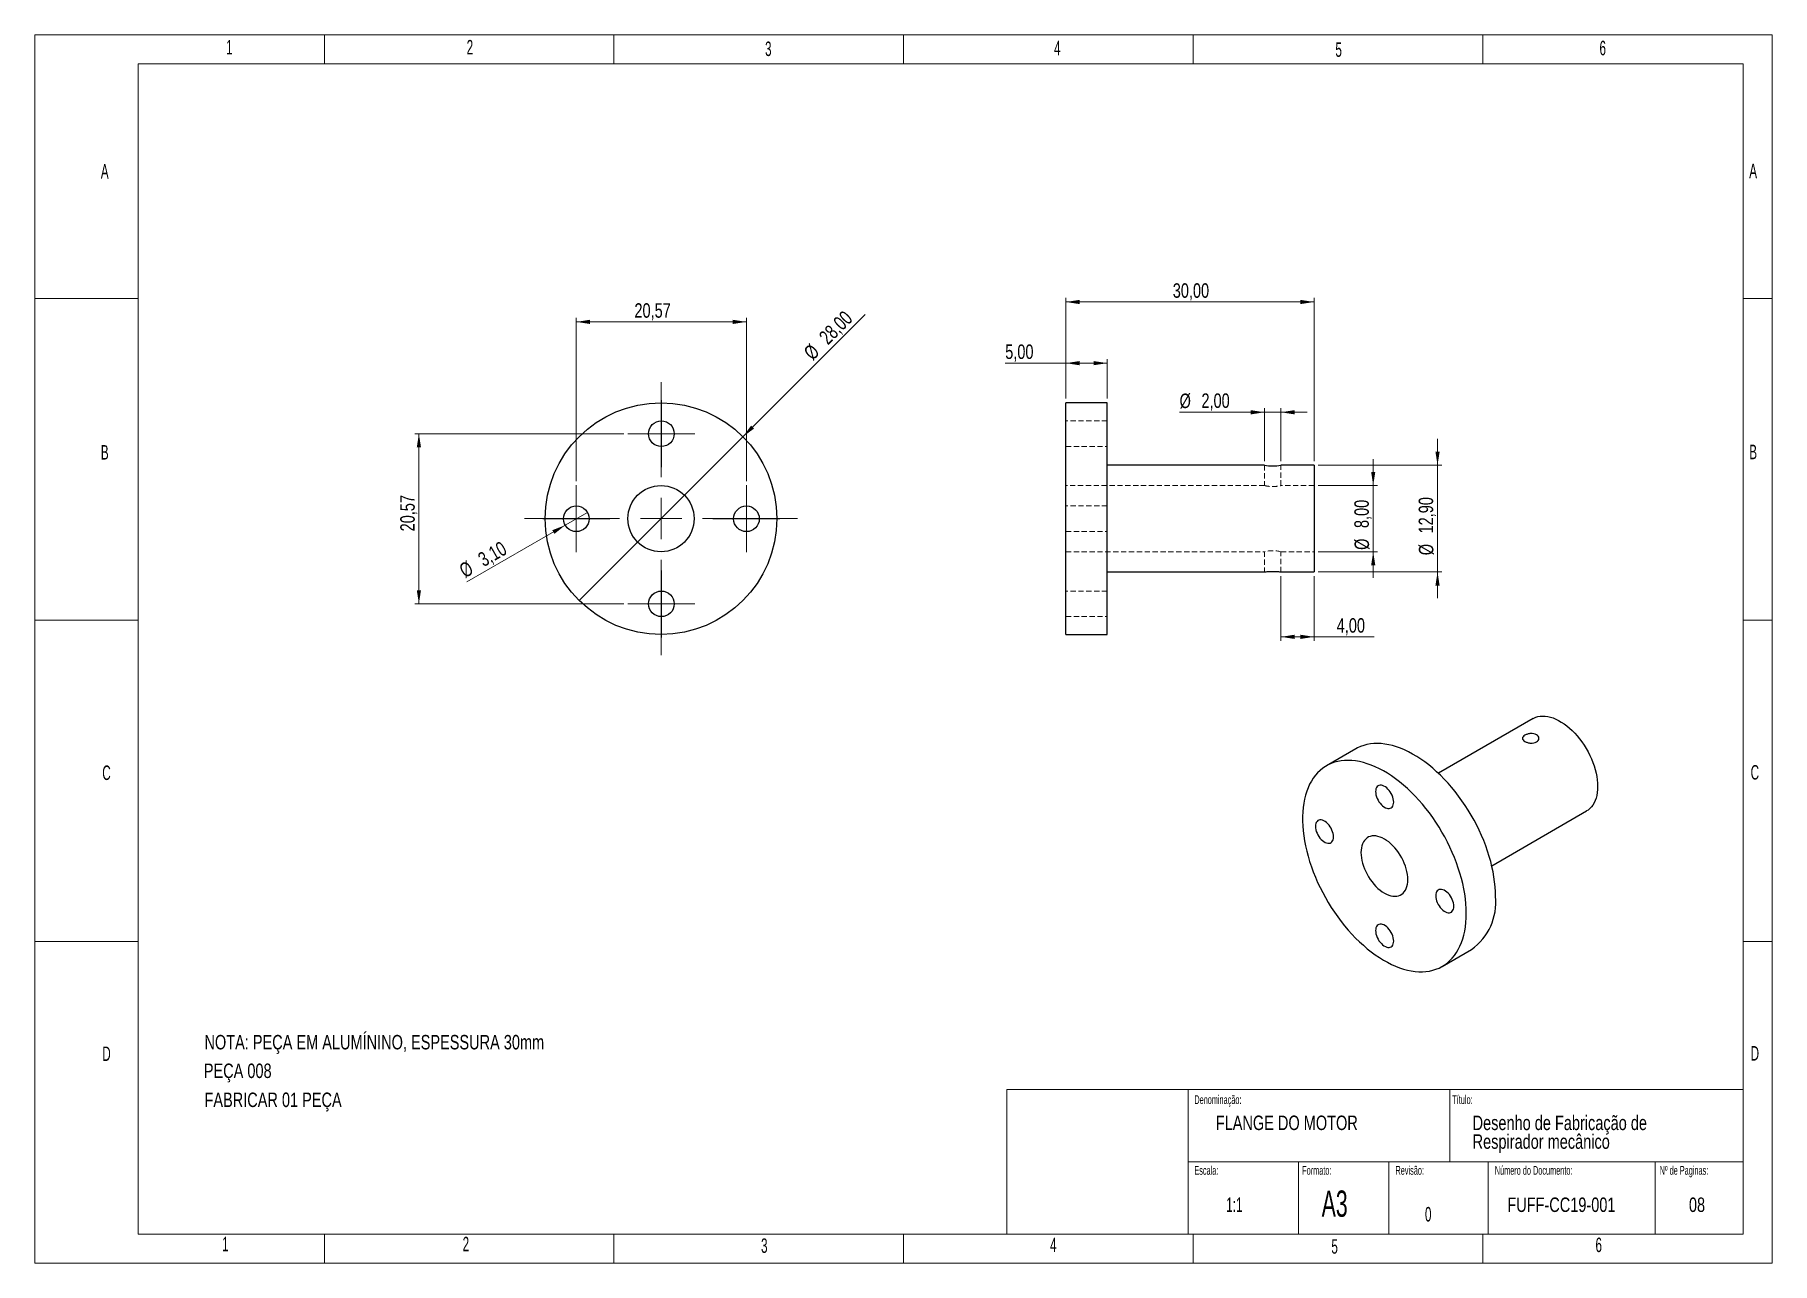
# Model space of a CAD drawing. Header units: millimetres. Extents: x 0 to 420, y 0 to 297.
import ezdxf

# ---------------------------------------------------------------- set-up
doc = ezdxf.new("R2010")
doc.units = ezdxf.units.MM
doc.linetypes.add('HIDDEN', pattern=[1.905, 1.27, -0.635])
doc.styles.add('SLDTEXTSTYLE0', font='TXT', dxfattribs={"width": 0.75})
doc.styles.add('SLDTEXTSTYLE1', font='TXT', dxfattribs={"width": 0.605})
doc.dimstyles.new('SLDDIMSTYLE0', dxfattribs={"dimtxt": 3.5, "dimasz": 3.302, "dimexe": 0, "dimexo": 0.0625, "dimgap": 0.875, "dimtad": 1, "dimlfac": 0.5, "dimrnd": 1e-09, "dimzin": 12, "dimdsep": 46, "dimtxsty": 'SLDTEXTSTYLE0', "dimblk1": 'NONE', "dimsah": 1, "dimcen": 0, "dimadec": 0, "dimazin": 3, "dimtfac": 1, "dimtmove": 0, "dimatfit": 3, "dimldrblk": 'NONE', "dimfxl": 1, "dimfrac": 2, "dimtolj": 1, "dimtzin": 12, "dimarcsym": 0})
doc.dimstyles.new('SLDDIMSTYLE1', dxfattribs={"dimtxt": 3.5, "dimasz": 3.302, "dimexe": 0, "dimexo": 0.0625, "dimgap": 0.875, "dimtad": 1, "dimlfac": 0.5, "dimrnd": 1e-09, "dimzin": 12, "dimdsep": 46, "dimtxsty": 'SLDTEXTSTYLE0', "dimsah": 1, "dimcen": 0.09, "dimadec": 0, "dimazin": 3, "dimtfac": 1, "dimtofl": 0, "dimtmove": 0, "dimatfit": 3, "dimfxl": 1, "dimfrac": 2, "dimtolj": 1, "dimtzin": 12, "dimarcsym": 0})
doc.dimstyles.new('SLDDIMSTYLE2', dxfattribs={"dimtxt": 3.5, "dimasz": 3.302, "dimexe": 0, "dimexo": 0.0625, "dimgap": 0.875, "dimtad": 1, "dimlfac": 0.5, "dimrnd": 1e-09, "dimzin": 12, "dimdsep": 46, "dimtxsty": 'SLDTEXTSTYLE0', "dimsah": 1, "dimcen": 0.09, "dimadec": 0, "dimazin": 3, "dimtfac": 1, "dimtmove": 0, "dimatfit": 0, "dimfxl": 1, "dimfrac": 2, "dimtolj": 1, "dimtzin": 12, "dimarcsym": 0})

# ---------------------------------------------------------------- blocks, each defined once
blk = doc.blocks.new('SW_NOTE_0')
at = {"color": 0, "linetype": 'Continuous', "lineweight": 0, "char_height": 3.5, "attachment_point": 1, "style": 'SLDTEXTSTYLE0'}
for s, insert in [('Desenho de Fabricação de', (0, 4.51)), ('Respirador mecânico', (0, -0.01))]:
    blk.add_mtext(s, dxfattribs=dict(at, insert=insert))
blk = doc.blocks.new('_D')
at = {"color": 7, "linetype": 'Continuous', "lineweight": 18}
for q in [(200.72, 229.36), (131.59, 160.22)]:
    blk.add_line((171.19, 199.82), q, dxfattribs=at)
blk.add_solid([(171.19, 199.82), (173.88, 201.8), (173.16, 202.51)], dxfattribs=at)
at = {"color": 7, "linetype": 'Continuous', "lineweight": 18, "char_height": 3.5, "attachment_point": 1, "rotation": 45, "style": 'SLDTEXTSTYLE0'}
for s, insert in [('28,00', (189.27, 224.35)), ('%%c', (185.57, 220.58))]:
    blk.add_mtext(s, dxfattribs=dict(at, insert=insert))
blk = doc.blocks.new('_NONE')
blk = doc.blocks.new('_D_1')
at = {"color": 7, "linetype": 'Continuous', "lineweight": 18}
for q in [(133.59, 181.53), (104.48, 164.72)]:
    blk.add_line((128.23, 178.43), q, dxfattribs=at)
blk.add_solid([(128.23, 178.43), (125.11, 177.22), (125.62, 176.34)], dxfattribs=at)
at = {"color": 7, "linetype": 'Continuous', "lineweight": 18, "char_height": 3.5, "attachment_point": 1, "rotation": 30, "style": 'SLDTEXTSTYLE0'}
for s, insert in [('3,10', (106.78, 171.3)), ('%%c', (102.24, 168.61))]:
    blk.add_mtext(s, dxfattribs=dict(at, insert=insert))
blk = doc.blocks.new('_D_2')
at = {"color": 7, "linetype": 'Continuous', "lineweight": 18}
for p, q in [((130.91, 189.08), (130.91, 228.58)), ((172.04, 227.58), (130.91, 227.58)), ((172.04, 189.08), (172.04, 228.58))]:
    blk.add_line(p, q, dxfattribs=at)
for points in [[(130.91, 227.58), (134.21, 227.08), (134.21, 228.09)], [(172.04, 227.58), (168.74, 228.09), (168.74, 227.08)]]:
    blk.add_solid(points, dxfattribs=at)
at = {"color": 7, "linetype": 'Continuous', "lineweight": 18, "insert": (144.96, 232.09), "char_height": 3.5, "attachment_point": 1, "style": 'SLDTEXTSTYLE0'}
blk.add_mtext('20,57', dxfattribs=at)
blk = doc.blocks.new('_D_3')
at = {"color": 7, "linetype": 'Continuous', "lineweight": 18}
for p, q in [((142.38, 200.55), (91.86, 200.55)), ((92.86, 200.55), (92.86, 159.42)), ((142.38, 159.42), (91.86, 159.42))]:
    blk.add_line(p, q, dxfattribs=at)
for points in [[(92.86, 200.55), (92.35, 197.25), (93.37, 197.25)], [(92.86, 159.42), (93.37, 162.72), (92.35, 162.72)]]:
    blk.add_solid(points, dxfattribs=at)
at = {"color": 7, "linetype": 'Continuous', "lineweight": 18, "insert": (88.35, 176.94), "char_height": 3.5, "attachment_point": 1, "rotation": 90, "style": 'SLDTEXTSTYLE0'}
blk.add_mtext('20,57', dxfattribs=at)
blk = doc.blocks.new('SW_CENTERMARKSYMBOL_0')
at = {"color": 0, "linetype": 'Continuous', "lineweight": 18}
for p, q in [((0, 10), (0, 33)), ((0, 0), (0, 5)), ((-10, 0), (-33, 0)), ((0, 0), (-5, 0)), ((0, 0), (0, -5)), ((0, 0), (5, 0)), ((10, 0), (33, 0)), ((0, -10), (0, -33))]:
    blk.add_line(p, q, dxfattribs=at)
blk = doc.blocks.new('SW_CENTERMARKSYMBOL_1')
at = {"color": 0, "linetype": 'Continuous', "lineweight": 18}
for p, q in [((0, 5), (0, 8.1)), ((0, 0), (0, 5)), ((-5, 0), (-8.1, 0)), ((0, 0), (-5, 0)), ((0, 0), (0, -5)), ((0, 0), (5, 0)), ((5, 0), (8.1, 0)), ((0, -5), (0, -8.1))]:
    blk.add_line(p, q, dxfattribs=at)
blk = doc.blocks.new('SW_CENTERMARKSYMBOL_2')
at = {"color": 0, "linetype": 'Continuous', "lineweight": 18}
for p, q in [((0, 5), (0, 8.1)), ((0, 0), (0, 5)), ((-5, 0), (-8.1, 0)), ((0, 0), (-5, 0)), ((0, 0), (0, -5)), ((0, 0), (5, 0)), ((5, 0), (8.1, 0)), ((0, -5), (0, -8.1))]:
    blk.add_line(p, q, dxfattribs=at)
blk = doc.blocks.new('SW_CENTERMARKSYMBOL_3')
at = {"color": 0, "linetype": 'Continuous', "lineweight": 18}
for p, q in [((0, 5), (0, 8.1)), ((0, 0), (0, 5)), ((-5, 0), (-8.1, 0)), ((0, 0), (-5, 0)), ((0, 0), (0, -5)), ((0, 0), (5, 0)), ((5, 0), (8.1, 0)), ((0, -5), (0, -8.1))]:
    blk.add_line(p, q, dxfattribs=at)
blk = doc.blocks.new('SW_CENTERMARKSYMBOL_4')
at = {"color": 0, "linetype": 'Continuous', "lineweight": 18}
for p, q in [((0, 5), (0, 8.1)), ((0, 0), (0, 5)), ((-5, 0), (-8.1, 0)), ((0, 0), (-5, 0)), ((0, 0), (0, -5)), ((0, 0), (5, 0)), ((5, 0), (8.1, 0)), ((0, -5), (0, -8.1))]:
    blk.add_line(p, q, dxfattribs=at)
blk = doc.blocks.new('_D_4')
at = {"color": 7, "linetype": 'Continuous', "lineweight": 18}
for p, q in [((249.25, 209.02), (249.25, 233.39)), ((249.25, 232.39), (309.25, 232.39)), ((309.25, 193.92), (309.25, 233.39))]:
    blk.add_line(p, q, dxfattribs=at)
for points in [[(249.25, 232.39), (252.55, 231.89), (252.55, 232.9)], [(309.25, 232.39), (305.95, 232.9), (305.95, 231.89)]]:
    blk.add_solid(points, dxfattribs=at)
at = {"color": 7, "linetype": 'Continuous', "lineweight": 18, "insert": (275.09, 236.91), "char_height": 3.5, "attachment_point": 1, "style": 'SLDTEXTSTYLE0'}
blk.add_mtext('30,00', dxfattribs=at)
blk = doc.blocks.new('_D_5')
at = {"color": 7, "linetype": 'Continuous', "lineweight": 18}
for p, q in [((339.09, 192.92), (339.09, 199.27)), ((310.25, 192.92), (340.09, 192.92)), ((339.09, 192.92), (339.09, 167.12)), ((310.25, 167.12), (340.09, 167.12)), ((339.09, 167.12), (339.09, 160.77))]:
    blk.add_line(p, q, dxfattribs=at)
for points in [[(339.09, 192.92), (339.6, 196.22), (338.58, 196.22)], [(339.09, 167.12), (338.58, 163.82), (339.6, 163.82)]]:
    blk.add_solid(points, dxfattribs=at)
at = {"color": 7, "linetype": 'Continuous', "lineweight": 18, "char_height": 3.5, "attachment_point": 1, "rotation": 90, "style": 'SLDTEXTSTYLE0'}
for s, insert in [('12,90', (334.53, 176.44)), ('%%c', (334.58, 171.17))]:
    blk.add_mtext(s, dxfattribs=dict(at, insert=insert))
blk = doc.blocks.new('_D_6')
at = {"color": 7, "linetype": 'Continuous', "lineweight": 18}
for p, q in [((297.25, 193.92), (297.25, 206.73)), ((301.25, 193.92), (301.25, 206.73)), ((297.25, 205.73), (276.74, 205.73)), ((297.25, 205.73), (301.25, 205.73)), ((301.25, 205.73), (307.6, 205.73))]:
    blk.add_line(p, q, dxfattribs=at)
for points in [[(297.25, 205.73), (293.95, 206.24), (293.95, 205.22)], [(301.25, 205.73), (304.55, 205.22), (304.55, 206.24)]]:
    blk.add_solid(points, dxfattribs=at)
at = {"color": 7, "linetype": 'Continuous', "lineweight": 18, "char_height": 3.5, "attachment_point": 1, "style": 'SLDTEXTSTYLE0'}
for s, insert in [('%%c', (276.74, 210.24)), ('2,00', (282.02, 210.29))]:
    blk.add_mtext(s, dxfattribs=dict(at, insert=insert))
blk = doc.blocks.new('_D_7')
at = {"color": 7, "linetype": 'Continuous', "lineweight": 18}
for p, q in [((301.25, 166.12), (301.25, 150.44)), ((309.25, 166.12), (309.25, 150.44)), ((309.25, 151.44), (301.25, 151.44)), ((309.25, 151.44), (323.78, 151.44))]:
    blk.add_line(p, q, dxfattribs=at)
for points in [[(301.25, 151.44), (304.55, 150.93), (304.55, 151.95)], [(309.25, 151.44), (305.95, 151.95), (305.95, 150.93)]]:
    blk.add_solid(points, dxfattribs=at)
at = {"color": 7, "linetype": 'Continuous', "lineweight": 18, "insert": (314.72, 155.95), "char_height": 3.5, "attachment_point": 1, "style": 'SLDTEXTSTYLE0'}
blk.add_mtext('4,00', dxfattribs=at)
blk = doc.blocks.new('_D_8')
at = {"color": 7, "linetype": 'Continuous', "lineweight": 18}
for p, q in [((249.25, 209.02), (249.25, 218.6)), ((259.25, 209.02), (259.25, 218.6)), ((249.25, 217.6), (234.59, 217.6)), ((259.25, 217.6), (249.25, 217.6))]:
    blk.add_line(p, q, dxfattribs=at)
for points in [[(249.25, 217.6), (252.55, 217.1), (252.55, 218.11)], [(259.25, 217.6), (255.95, 218.11), (255.95, 217.1)]]:
    blk.add_solid(points, dxfattribs=at)
at = {"color": 7, "linetype": 'Continuous', "lineweight": 18, "insert": (234.59, 222.12), "char_height": 3.5, "attachment_point": 1, "style": 'SLDTEXTSTYLE0'}
blk.add_mtext('5,00', dxfattribs=at)
blk = doc.blocks.new('_D_9')
at = {"color": 7, "linetype": 'Continuous', "lineweight": 18}
for p, q in [((323.54, 188.02), (323.54, 194.37)), ((310.25, 188.02), (324.54, 188.02)), ((323.54, 188.02), (323.54, 172.02)), ((310.25, 172.02), (324.54, 172.02)), ((323.54, 172.02), (323.54, 165.67))]:
    blk.add_line(p, q, dxfattribs=at)
for points in [[(323.54, 188.02), (324.05, 191.32), (323.04, 191.32)], [(323.54, 172.02), (323.04, 168.72), (324.05, 168.72)]]:
    blk.add_solid(points, dxfattribs=at)
at = {"color": 7, "linetype": 'Continuous', "lineweight": 18, "char_height": 3.5, "attachment_point": 1, "rotation": 90, "style": 'SLDTEXTSTYLE0'}
for s, insert in [('8,00', (318.98, 177.74)), ('%%c', (319.03, 172.46))]:
    blk.add_mtext(s, dxfattribs=dict(at, insert=insert))

msp = doc.modelspace()

# ---------------------------------------------------------------- linework, layer by layer
at = {"color": 7, "linetype": 'Continuous', "lineweight": 18}
for p, q in [((0, 0), (0, 297)), ((0, 297), (420, 297)), ((0, 0), (0, 297)), ((70, 297), (70, 290)), ((140, 297), (140, 290)), ((210, 297), (210, 290)), ((280, 297), (280, 290)), ((350, 297), (350, 290)), ((420, 0), (420, 297)), ((420, 0), (420, 297)), ((25, 7), (25, 290)), ((25, 290), (413, 290)), ((25, 7), (25, 290)), ((413, 7), (413, 290)), ((413, 7), (413, 290)), ((413, 7), (413, 290)), ((0, 233.25), (25, 233.25)), ((413, 233.25), (420, 233.25)), ((0, 155.5), (25, 155.5)), ((413, 155.5), (420, 155.5)), ((0, 77.75), (25, 77.75)), ((413, 77.75), (420, 77.75)), ((413, 42), (235, 42)), ((235, 42), (235, 7)), ((278.806, 42), (278.806, 7)), ((342.053, 42), (342.053, 24.5)), ((413, 42), (413, 7)), ((413, 7), (413, 42)), ((278.806, 24.5), (413, 24.5)), ((305.497, 24.5), (305.497, 7)), ((327.336, 24.5), (327.336, 7)), ((351.311, 24.5), (351.311, 7)), ((391.666, 24.5), (391.666, 7)), ((25, 7), (413, 7)), ((70, 7), (70, 0)), ((140, 7), (140, 0)), ((210, 7), (210, 0)), ((235, 7), (413, 7)), ((413, 7), (235, 7)), ((280, 7), (280, 0)), ((350, 7), (350, 0)), ((0, 0), (420, 0))]:
    msp.add_line(p, q, dxfattribs=at)
at = {"color": 7, "linetype": 'Continuous', "lineweight": 25}
for p, q in [((259.251, 208.021), (249.251, 208.021)), ((249.251, 180.021), (249.251, 208.021)), ((259.251, 180.021), (259.251, 208.021)), ((297.251, 192.921), (259.251, 192.921)), ((309.251, 192.921), (301.225, 192.921)), ((309.251, 192.921), (309.251, 167.121)), ((249.251, 152.021), (249.251, 180.021)), ((259.251, 152.021), (259.251, 180.021)), ((259.251, 167.121), (297.251, 167.121)), ((301.225, 167.121), (309.251, 167.121)), ((249.251, 152.021), (259.251, 152.021)), ((362.223, 131.688), (339.295, 118.452)), ((319.318, 124.355), (312.247, 120.273)), ((352.193, 96.107), (375.122, 109.344)), ((340.245, 71.774), (347.316, 75.856))]:
    msp.add_line(p, q, dxfattribs=at)
at = {"color": 7, "linetype": 'HIDDEN', "lineweight": 18}
for p, q in [((259.251, 203.648), (249.251, 203.648)), ((249.251, 197.448), (259.251, 197.448)), ((297.251, 192.921), (297.251, 188.021)), ((301.251, 188.014), (301.251, 192.921)), ((297.251, 188.021), (249.251, 188.021)), ((309.251, 188.021), (301.224, 188.021)), ((259.251, 183.082), (249.251, 183.082)), ((249.251, 176.882), (259.251, 176.882)), ((249.251, 172.021), (297.251, 172.021)), ((297.251, 172.021), (297.251, 167.121)), ((301.224, 172.021), (309.251, 172.021)), ((301.251, 167.121), (301.251, 172.027)), ((259.251, 162.517), (249.251, 162.517)), ((249.251, 156.317), (259.251, 156.317))]:
    msp.add_line(p, q, dxfattribs=at)
at = {"color": 7, "linetype": 'Continuous', "lineweight": 25, "flags": 128}
for points in [[(362.223, 131.688), (362.342, 131.754), (362.838, 131.981), (363.365, 132.147), (363.921, 132.25), (364.502, 132.291), (365.105, 132.27), (365.727, 132.185), (366.365, 132.039), (367.016, 131.831), (367.675, 131.562), (368.339, 131.235), (369.006, 130.85), (369.67, 130.41), (370.329, 129.918), (370.98, 129.375), (371.618, 128.785), (372.24, 128.151), (372.843, 127.476), (373.424, 126.764), (373.98, 126.019), (374.508, 125.244), (375.004, 124.444), (375.466, 123.623), (375.892, 122.786), (376.28, 121.936), (376.627, 121.079), (376.932, 120.219), (377.192, 119.36), (377.408, 118.508), (377.576, 117.666), (377.697, 116.84), (377.77, 116.033), (377.794, 115.25), (377.77, 114.495), (377.697, 113.773), (377.576, 113.086), (377.408, 112.439), (377.192, 111.835), (376.932, 111.277), (376.627, 110.769), (376.28, 110.312), (375.892, 109.91), (375.466, 109.565), (375.122, 109.344)], [(353.116, 88.676), (353.092, 89.821), (353.019, 90.99), (352.899, 92.183), (352.73, 93.394), (352.514, 94.622), (352.25, 95.863), (351.941, 97.115), (351.586, 98.374), (351.186, 99.638), (350.742, 100.902), (350.256, 102.164), (349.728, 103.422), (349.161, 104.671), (348.554, 105.909), (347.91, 107.133), (347.23, 108.34), (346.517, 109.527), (345.771, 110.69), (344.994, 111.828), (344.189, 112.937), (343.358, 114.015), (342.502, 115.058), (341.623, 116.065), (340.724, 117.033), (339.807, 117.959), (338.874, 118.842), (337.927, 119.679), (336.97, 120.468), (336.003, 121.207), (335.029, 121.895), (334.052, 122.529), (333.072, 123.108), (332.094, 123.632), (331.118, 124.097), (330.148, 124.504), (329.185, 124.851), (328.232, 125.137), (327.292, 125.363), (326.367, 125.526), (325.459, 125.627), (324.57, 125.666), (323.702, 125.642), (322.858, 125.556), (322.039, 125.408), (321.248, 125.197), (320.487, 124.925), (319.757, 124.593), (319.318, 124.355)], [(346.045, 84.594), (346.021, 85.739), (345.948, 86.908), (345.828, 88.101), (345.659, 89.312), (345.443, 90.54), (345.179, 91.781), (344.87, 93.033), (344.515, 94.292), (344.115, 95.555), (343.671, 96.82), (343.185, 98.082), (342.657, 99.34), (342.089, 100.589), (341.483, 101.827), (340.839, 103.051), (340.159, 104.258), (339.446, 105.445), (338.7, 106.608), (337.923, 107.746), (337.118, 108.855), (336.287, 109.933), (335.431, 110.976), (334.552, 111.983), (333.653, 112.951), (332.736, 113.877), (331.803, 114.76), (330.856, 115.597), (329.898, 116.386), (328.932, 117.125), (327.958, 117.813), (326.981, 118.447), (326.001, 119.026), (325.023, 119.549), (324.047, 120.015), (323.076, 120.422), (322.114, 120.769), (321.161, 121.055), (320.221, 121.281), (319.296, 121.444), (318.388, 121.545), (317.499, 121.584), (316.631, 121.56), (315.787, 121.474), (314.968, 121.326), (314.177, 121.115), (313.416, 120.843), (312.686, 120.511), (311.989, 120.118), (311.327, 119.667), (310.702, 119.157), (310.114, 118.591), (309.566, 117.97), (309.059, 117.295), (308.594, 116.568), (308.172, 115.791), (307.795, 114.966), (307.462, 114.094), (307.176, 113.178), (306.936, 112.219), (306.743, 111.222), (306.598, 110.187), (306.502, 109.117), (306.453, 108.015), (306.453, 106.884), (306.502, 105.727), (306.598, 104.545), (306.743, 103.343), (306.936, 102.123), (307.176, 100.888), (307.462, 99.641), (307.795, 98.385), (308.172, 97.124), (308.594, 95.86), (309.059, 94.596), (309.566, 93.335), (310.114, 92.082), (310.702, 90.837), (311.327, 89.606), (311.989, 88.39), (312.686, 87.193), (313.416, 86.018), (314.177, 84.867), (314.968, 83.743), (315.787, 82.65), (316.631, 81.589), (317.499, 80.563), (318.388, 79.575), (319.296, 78.628), (320.221, 77.723), (321.161, 76.863), (322.114, 76.05), (323.076, 75.285), (324.047, 74.572), (325.023, 73.911), (326.001, 73.304), (326.981, 72.752), (327.958, 72.258), (328.932, 71.822), (329.898, 71.445), (330.856, 71.128), (331.803, 70.872), (332.736, 70.677), (333.653, 70.545), (334.552, 70.475), (335.431, 70.467), (336.287, 70.522), (337.118, 70.64), (337.923, 70.819), (338.7, 71.06), (339.446, 71.363), (340.159, 71.725), (340.839, 72.148), (341.483, 72.628), (342.089, 73.166), (342.657, 73.76), (343.185, 74.408), (343.671, 75.109), (344.115, 75.861), (344.515, 76.663), (344.87, 77.512), (345.179, 78.406), (345.443, 79.344), (345.659, 80.322), (345.828, 81.339), (345.948, 82.391), (346.021, 83.477), (346.045, 84.594)], [(328.5, 111.484), (328.475, 111.876), (328.403, 112.286), (328.283, 112.708), (328.119, 113.13), (327.915, 113.544), (327.675, 113.94), (327.404, 114.309), (327.109, 114.644), (326.796, 114.936), (326.472, 115.179), (326.144, 115.368), (325.82, 115.499), (325.507, 115.568), (325.212, 115.574), (324.941, 115.518), (324.701, 115.399), (324.497, 115.221), (324.333, 114.988), (324.213, 114.705), (324.14, 114.378), (324.116, 114.015), (324.14, 113.624), (324.213, 113.213), (324.333, 112.791), (324.497, 112.369), (324.701, 111.956), (324.941, 111.56), (325.212, 111.19), (325.507, 110.856), (325.82, 110.563), (326.144, 110.32), (326.472, 110.131), (326.796, 110), (327.109, 109.931), (327.404, 109.925), (327.675, 109.982), (327.915, 110.1), (328.119, 110.278), (328.283, 110.511), (328.403, 110.794), (328.475, 111.121), (328.5, 111.484)], [(313.958, 103.086), (313.933, 103.478), (313.86, 103.889), (313.741, 104.31), (313.577, 104.732), (313.373, 105.146), (313.132, 105.542), (312.862, 105.911), (312.566, 106.246), (312.253, 106.538), (311.929, 106.781), (311.602, 106.971), (311.278, 107.101), (310.965, 107.17), (310.67, 107.177), (310.399, 107.12), (310.159, 107.001), (309.955, 106.823), (309.791, 106.59), (309.671, 106.307), (309.598, 105.98), (309.574, 105.617), (309.598, 105.226), (309.671, 104.815), (309.791, 104.394), (309.955, 103.971), (310.159, 103.558), (310.399, 103.162), (310.67, 102.792), (310.965, 102.458), (311.278, 102.166), (311.602, 101.922), (311.929, 101.733), (312.253, 101.602), (312.566, 101.533), (312.862, 101.527), (313.132, 101.584), (313.373, 101.702), (313.577, 101.88), (313.741, 102.113), (313.86, 102.396), (313.933, 102.723), (313.958, 103.086)], [(331.903, 92.758), (331.879, 93.375), (331.807, 94.014), (331.687, 94.67), (331.521, 95.338), (331.31, 96.012), (331.056, 96.686), (330.76, 97.354), (330.427, 98.011), (330.057, 98.651), (329.655, 99.269), (329.224, 99.858), (328.768, 100.416), (328.29, 100.935), (327.794, 101.413), (327.286, 101.845), (326.768, 102.227), (326.246, 102.556), (325.724, 102.829), (325.207, 103.045), (324.698, 103.2), (324.203, 103.295), (323.725, 103.327), (323.268, 103.297), (322.837, 103.205), (322.435, 103.051), (322.066, 102.838), (321.732, 102.566), (321.437, 102.239), (321.182, 101.859), (320.971, 101.429), (320.805, 100.952), (320.686, 100.434), (320.613, 99.878), (320.589, 99.289), (320.613, 98.673), (320.686, 98.033), (320.805, 97.377), (320.971, 96.709), (321.182, 96.035), (321.437, 95.361), (321.732, 94.693), (322.066, 94.036), (322.435, 93.396), (322.837, 92.779), (323.268, 92.189), (323.725, 91.632), (324.203, 91.112), (324.698, 90.634), (325.207, 90.203), (325.724, 89.821), (326.246, 89.491), (326.768, 89.218), (327.286, 89.003), (327.794, 88.847), (328.29, 88.753), (328.768, 88.721), (329.224, 88.751), (329.655, 88.843), (330.057, 88.996), (330.427, 89.21), (330.76, 89.481), (331.056, 89.808), (331.31, 90.189), (331.521, 90.619), (331.687, 91.095), (331.807, 91.613), (331.879, 92.169), (331.903, 92.758)], [(343.042, 86.296), (343.018, 86.688), (342.945, 87.099), (342.825, 87.52), (342.661, 87.942), (342.457, 88.356), (342.217, 88.752), (341.946, 89.121), (341.651, 89.456), (341.338, 89.748), (341.014, 89.991), (340.686, 90.18), (340.362, 90.311), (340.049, 90.38), (339.754, 90.387), (339.483, 90.33), (339.243, 90.211), (339.039, 90.033), (338.875, 89.8), (338.755, 89.517), (338.683, 89.19), (338.658, 88.827), (338.683, 88.436), (338.755, 88.025), (338.875, 87.604), (339.039, 87.181), (339.243, 86.768), (339.483, 86.372), (339.754, 86.002), (340.049, 85.668), (340.362, 85.375), (340.686, 85.132), (341.014, 84.943), (341.338, 84.812), (341.651, 84.743), (341.946, 84.737), (342.217, 84.794), (342.457, 84.912), (342.661, 85.09), (342.825, 85.323), (342.945, 85.606), (343.018, 85.933), (343.042, 86.296)], [(328.5, 77.899), (328.475, 78.29), (328.403, 78.701), (328.283, 79.122), (328.119, 79.544), (327.915, 79.958), (327.675, 80.354), (327.404, 80.723), (327.109, 81.058), (326.796, 81.35), (326.472, 81.594), (326.144, 81.783), (325.82, 81.913), (325.507, 81.983), (325.212, 81.989), (324.941, 81.932), (324.701, 81.813), (324.497, 81.635), (324.333, 81.402), (324.213, 81.119), (324.14, 80.793), (324.116, 80.429), (324.14, 80.038), (324.213, 79.627), (324.333, 79.206), (324.497, 78.784), (324.701, 78.37), (324.941, 77.974), (325.212, 77.605), (325.507, 77.27), (325.82, 76.978), (326.144, 76.734), (326.472, 76.545), (326.796, 76.415), (327.109, 76.345), (327.404, 76.339), (327.675, 76.396), (327.915, 76.515), (328.119, 76.692), (328.283, 76.926), (328.403, 77.209), (328.475, 77.535), (328.5, 77.899)]]:
    msp.add_lwpolyline(points, dxfattribs=at)
at = {"color": 7, "linetype": 'Continuous', "lineweight": 25}
for centre, radius in [((151.388, 180.021), 28), ((151.476, 200.548), 3.1), ((151.388, 180.021), 8), ((130.91, 179.982), 3.1), ((172.041, 179.982), 3.1), ((151.476, 159.417), 3.1)]:
    msp.add_circle(centre, radius, dxfattribs=at)
for centre, radius, start, end in [((299.25, 205.738), 12.972, 261.13163, 278.75538), ((339.118, 87.288), 14.067, 305.64777, 5.66441)]:
    msp.add_arc(centre, radius, start, end, dxfattribs=at)
at = {"color": 7, "linetype": 'HIDDEN', "lineweight": 18}
msp.add_arc((299.25, 164.155), 8.116, 75.92596, 104.26485, dxfattribs=at)
msp.add_open_spline([(297.251, 188.021), (297.272, 188.015), (297.315, 188.004), (297.648, 187.927), (298.143, 187.839), (298.773, 187.772), (299.452, 187.76), (300.098, 187.805), (300.656, 187.888), (301.054, 187.972), (301.253, 188.021), (301.23, 188.016), (301.224, 188.014)], degree=3, knots=[0, 0, 0, 0, 0.1051322, 0.2101901, 0.317195, 0.4257587, 0.5321272, 0.6359399, 0.7408266, 0.8486958, 0.9569029, 1, 1, 1, 1], dxfattribs=at)
at = {"color": 7, "linetype": 'Continuous', "lineweight": 25}
for points, knots in [([(297.251, 167.121), (297.272, 167.124), (297.316, 167.131), (297.656, 167.18), (298.159, 167.234), (298.792, 167.274), (299.473, 167.281), (300.125, 167.252), (300.685, 167.199), (301.072, 167.148), (301.259, 167.119), (301.232, 167.124), (301.225, 167.125)], [0, 0, 0, 0, 0.1065001, 0.21297, 0.3202268, 0.4280397, 0.5349843, 0.6409882, 0.7474461, 0.8550388, 0.9626904, 1, 1, 1, 1]), ([(360.187, 126.151), (360, 126.259), (359.853, 126.379), (359.653, 126.636), (359.602, 126.77), (359.602, 127.038), (359.654, 127.173), (359.853, 127.427), (360.002, 127.549), (360.371, 127.763), (360.593, 127.855), (361.078, 127.995), (361.337, 128.041), (361.864, 128.075), (362.124, 128.062), (362.608, 127.97), (362.83, 127.891), (363.2, 127.677), (363.349, 127.542), (363.549, 127.24), (363.601, 127.072), (363.602, 126.738), (363.55, 126.57), (363.35, 126.267), (363.204, 126.132), (362.83, 125.916), (362.609, 125.838), (362.125, 125.746), (361.863, 125.733), (361.343, 125.766), (361.08, 125.812), (360.598, 125.95), (360.375, 126.043), (360.187, 126.151)], [0, 0, 0, 0, 0.0625, 0.0625, 0.125, 0.125, 0.1875, 0.1875, 0.25, 0.25, 0.3125, 0.3125, 0.375, 0.375, 0.4375, 0.4375, 0.5, 0.5, 0.5625, 0.5625, 0.625, 0.625, 0.6875, 0.6875, 0.75, 0.75, 0.8125, 0.8125, 0.875, 0.875, 0.9375, 0.9375, 1, 1, 1, 1])]:
    msp.add_open_spline(points, degree=3, knots=knots, dxfattribs=at)

# ---------------------------------------------------------------- block references
at = {"color": 7, "linetype": 'Continuous', "lineweight": 18}
for name, p in [('SW_CENTERMARKSYMBOL_0', (151.388, 180.021)), ('SW_CENTERMARKSYMBOL_3', (151.476, 200.548)), ('SW_CENTERMARKSYMBOL_4', (130.91, 179.982)), ('SW_CENTERMARKSYMBOL_2', (172.041, 179.982)), ('SW_CENTERMARKSYMBOL_1', (151.476, 159.417))]:
    msp.add_blockref(name, p, dxfattribs=at)
at = {"color": 7, "linetype": 'Continuous', "lineweight": 0}
msp.add_blockref('SW_NOTE_0', (347.568, 31.186), dxfattribs=at)

# ---------------------------------------------------------------- texts
at = {"color": 7, "linetype": 'Continuous', "lineweight": 0, "attachment_point": 1}
for s, insert, char_height, style in [('1', (46.263, 295.741), 3.5, 'SLDTEXTSTYLE1'), ('2', (104.4, 295.741), 3.5, 'SLDTEXTSTYLE1'), ('3', (176.533, 295.355), 3.5, 'SLDTEXTSTYLE1'), ('4', (246.391, 295.54), 3.5, 'SLDTEXTSTYLE1'), ('5', (314.392, 295.158), 3.5, 'SLDTEXTSTYLE1'), ('6', (378.238, 295.54), 3.5, 'SLDTEXTSTYLE1'), ('A', (15.976, 265.725), 3.5, 'SLDTEXTSTYLE1'), ('A', (414.435, 265.823), 3.5, 'SLDTEXTSTYLE1'), ('B', (15.978, 197.793), 3.5, 'SLDTEXTSTYLE1'), ('B', (414.437, 197.891), 3.5, 'SLDTEXTSTYLE1'), ('C', (16.317, 120.333), 3.5, 'SLDTEXTSTYLE1'), ('C', (414.775, 120.431), 3.5, 'SLDTEXTSTYLE1'), ('NOTA: PEÇA EM ALUMÍNINO, ESPESSURA 30mm', (41.021, 55.197), 3.5, 'SLDTEXTSTYLE0'), ('D', (16.319, 52.401), 3.5, 'SLDTEXTSTYLE1'), ('D', (414.777, 52.499), 3.5, 'SLDTEXTSTYLE1'), ('PEÇA 008', (40.863, 48.278), 3.5, 'SLDTEXTSTYLE0'), ('FABRICAR 01 PEÇA', (41.03, 41.263), 3.5, 'SLDTEXTSTYLE0'), ('Denominação:', (280.304, 40.609), 2.11667, 'SLDTEXTSTYLE1'), ('Título:', (342.663, 40.609), 2.1167, 'SLDTEXTSTYLE1'), ('FLANGE DO MOTOR', (285.491, 35.698), 3.5, 'SLDTEXTSTYLE0'), ('Escala:', (280.304, 23.516), 2.1167, 'SLDTEXTSTYLE1'), ('Formato:', (306.365, 23.516), 2.1167, 'SLDTEXTSTYLE1'), ('Revisão:', (328.924, 23.516), 2.1167, 'SLDTEXTSTYLE1'), ('Número do Documento:', (352.931, 23.516), 2.11667, 'SLDTEXTSTYLE1'), ('Nº de Paginas:', (392.775, 23.516), 2.11667, 'SLDTEXTSTYLE1'), ('A3', (311.085, 17.588), 6.35, 'SLDTEXTSTYLE1'), ('1:1', (288.009, 15.901), 3.5, 'SLDTEXTSTYLE1'), ('0', (336.049, 13.604), 3.5, 'SLDTEXTSTYLE1'), ('FUFF-CC19-001', (355.966, 15.896), 3.5, 'SLDTEXTSTYLE0'), ('08', (399.859, 15.896), 3.5, 'SLDTEXTSTYLE0'), ('1', (45.295, 6.395), 3.5, 'SLDTEXTSTYLE1'), ('2', (103.432, 6.395), 3.5, 'SLDTEXTSTYLE1'), ('3', (175.565, 6.009), 3.5, 'SLDTEXTSTYLE1'), ('4', (245.423, 6.194), 3.5, 'SLDTEXTSTYLE1'), ('5', (313.424, 5.812), 3.5, 'SLDTEXTSTYLE1'), ('6', (377.27, 6.194), 3.5, 'SLDTEXTSTYLE1')]:
    msp.add_mtext(s, dxfattribs=dict(at, insert=insert, char_height=char_height, style=style))

# ---------------------------------------------------------------- dimensions: what is measured, and where the dimension line sits
at = {"color": 7, "linetype": 'Continuous', "lineweight": 18}
for base, p1, p2, picture, middle in [((309.251, 232.394), (249.251, 208.021), (309.251, 192.921), '_D_4', (280.906, 232.394)), ((130.91, 227.583), (172.041, 188.082), (130.91, 188.082), '_D_2', (150.776, 227.583)), ((249.251, 217.604), (259.251, 208.021), (249.251, 208.021), '_D_8', (239.114, 217.604)), ((301.251, 151.442), (309.251, 167.121), (301.251, 167.121), '_D_7', (319.251, 151.442))]:
    dim = msp.add_linear_dim(base=base, p1=p1, p2=p2, dimstyle='SLDDIMSTYLE1', dxfattribs=at)
    dim.commit()
    dim.dimension.update_dxf_attribs({"geometry": picture, "text_midpoint": middle, "dimtype": 160})
for p1, p2, picture, middle in [((131.589, 160.222), (171.187, 199.82), '_D', (194.787, 223.42)), ((133.594, 181.532), (128.225, 178.432), '_D_1', (110.543, 168.224))]:
    dim = msp.add_diameter_dim_2p(p1=p1, p2=p2, dimstyle='SLDDIMSTYLE0', dxfattribs=at)
    dim.commit()
    dim.dimension.update_dxf_attribs({"geometry": picture, "text_midpoint": middle, "dimtype": 163})
dim = msp.add_linear_dim(base=(301.251, 205.727), p1=(297.251, 192.921), p2=(301.251, 192.921), text='%%c<>', dimstyle='SLDDIMSTYLE2', dxfattribs=at)
dim.commit()
dim.dimension.update_dxf_attribs({"geometry": '_D_6', "text_midpoint": (283.906, 205.727), "dimtype": 160})
dim = msp.add_linear_dim(base=(92.862, 159.417), p1=(143.376, 200.548), p2=(143.376, 159.417), angle=90, dimstyle='SLDDIMSTYLE1', dxfattribs=at)
dim.commit()
dim.dimension.update_dxf_attribs({"geometry": '_D_3', "text_midpoint": (92.862, 182.756), "dimtype": 160})
for base, p1, p2, picture, middle in [((339.09, 167.121), (309.251, 192.921), (309.251, 167.121), '_D_5', (339.09, 179.623)), ((323.545, 172.021), (309.251, 188.021), (309.251, 172.021), '_D_9', (323.545, 179.623))]:
    dim = msp.add_linear_dim(base=base, p1=p1, p2=p2, angle=90, text='%%c<>', dimstyle='SLDDIMSTYLE2', dxfattribs=at)
    dim.commit()
    dim.dimension.update_dxf_attribs({"geometry": picture, "text_midpoint": middle, "dimtype": 160})

doc.saveas('drawing.dxf')
